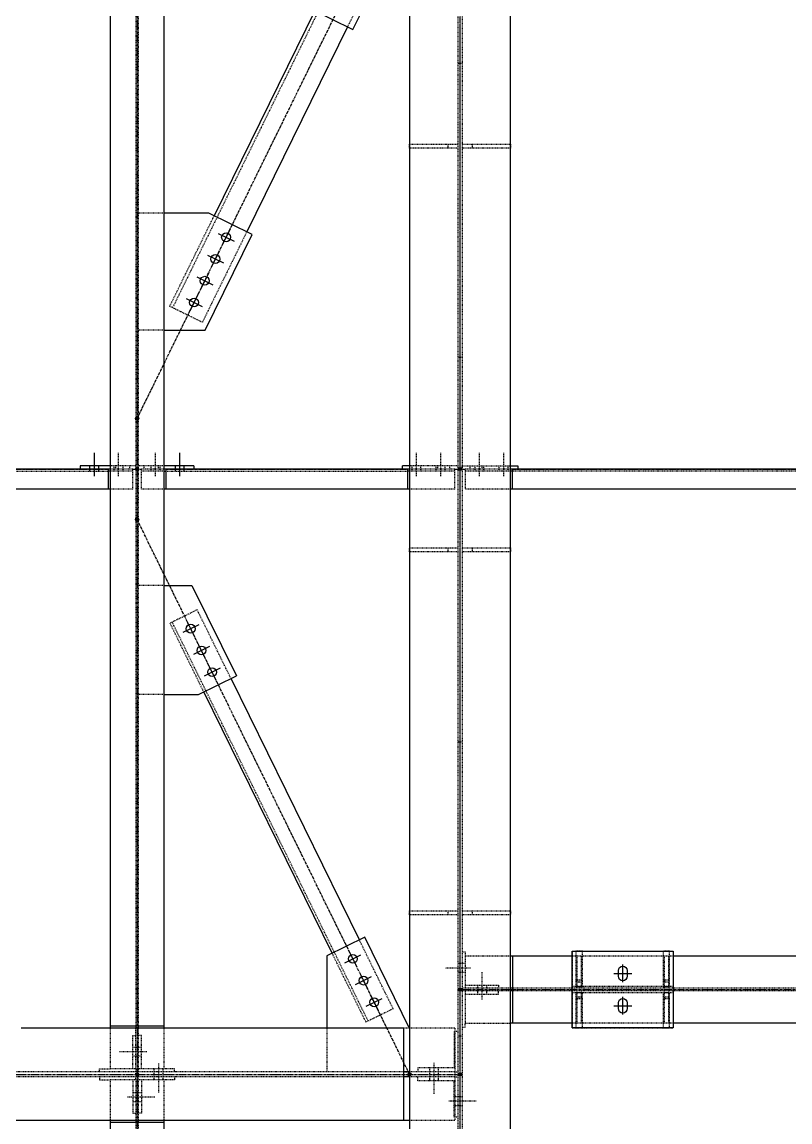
# Model space of a CAD drawing. Header units: millimetres. Extents: x 2102 to 20742, y 12631 to 26594.
# Drawn here: x 16047 to 17949, y 16403 to 19128 of the extents above; entities that cross this region are included whole.
import ezdxf

# ---------------------------------------------------------------- set-up
doc = ezdxf.new("R2010")
doc.units = ezdxf.units.MM
for name, pattern in [('CENTER', [12.7, 7.9375, -1.5875, 1.5875, -1.5875]), ('DXK_LINE_DOT2', [3.9198, 1.9599, -1.9599]), ('DXK_LINE_DOT5', [7.8785, 2.979, -0.9799, 0.9799, -0.9799, 0.9799, -0.9799])]:
    doc.linetypes.add(name, pattern=pattern)
for name, color, linetype in [('1', 7, 'Continuous'), ('2', 7, 'Continuous'), ('4', 7, 'Continuous')]:
    doc.layers.add(name, color=color, linetype=linetype)

# ---------------------------------------------------------------- blocks, each defined once
blk = doc.blocks.new('GridLine-116860372-116903 - 114867')
at = {"layer": '2', "color": 7, "linetype": 'DXK_LINE_DOT5'}
blk.add_line((20200.6, 12454.5), (20200.6, 27661.7), dxfattribs=at)
blk = doc.blocks.new('Part-116860372-157441 - 114867')
at = {"layer": '1', "color": 6, "linetype": 'DXK_LINE_DOT2'}
for p, q in [((20194.3, 16350.9), (20206.8, 16350.9)), ((20206.8, 15439), (20194.3, 15439))]:
    blk.add_line(p, q, dxfattribs=at)
blk = doc.blocks.new('Part-116860372-116261 - 114867')
at = {"layer": '1', "color": 6, "linetype": 'DXK_LINE_DOT2'}
for p, q in [((19283.8, 17988.6), (19204.1, 17988.6)), ((19283.8, 17626.2), (19204.1, 17626.2))]:
    blk.add_line(p, q, dxfattribs=at)
at = {"layer": '2', "color": 2, "linetype": 'Continuous'}
for p, q in [((19422.5, 17988.6), (19283.8, 17988.6)), ((19557.2, 17922.5), (19422.5, 17988.6)), ((19411.7, 17626.2), (19557.2, 17922.5)), ((19283.8, 17626.2), (19411.7, 17626.2))]:
    blk.add_line(p, q, dxfattribs=at)
blk = doc.blocks.new('Bolt-116860372-115915 - 114867')
at = {"layer": '1', "color": 1, "linetype": 'DXK_LINE_DOT2'}
for p, q in [((20065.6, 17173.3), (20065.6, 17245.8)), ((20140.6, 17173.3), (20140.6, 17245.8)), ((20051.8, 17195.8), (20051.8, 17205.8)), ((20079.3, 17195.8), (20079.3, 17205.8)), ((20126.8, 17195.8), (20126.8, 17205.8)), ((20154.3, 17195.8), (20154.3, 17205.8)), ((20051.8, 17189.6), (20051.8, 17195.8)), ((20079.3, 17189.6), (20079.3, 17195.8)), ((20126.8, 17189.6), (20126.8, 17195.8)), ((20154.3, 17189.6), (20154.3, 17195.8))]:
    blk.add_line(p, q, dxfattribs=at)
blk = doc.blocks.new('Part-116860372-116362 - 114867')
at = {"layer": '1', "color": 6, "linetype": 'DXK_LINE_DOT2'}
for p, q in [((20206.8, 18202.1), (20356.8, 18202.1)), ((20238.1, 18202.1), (20238.1, 18189.6)), ((20356.8, 18202.1), (20356.8, 18189.6)), ((20356.8, 18189.6), (20206.8, 18189.6))]:
    blk.add_line(p, q, dxfattribs=at)
blk = doc.blocks.new('Part-116860372-114981 - 114867')
at = {"layer": '4', "linetype": 'Continuous'}
blk.add_hatch(color=4, dxfattribs=at).paths.add_polyline_path([(20200.6, 15315.8, -1), (20200.6, 15325.8, -1)])
at = {"layer": '1', "color": 6, "linetype": 'DXK_LINE_DOT2'}
for p, q in [((20184.3, 15464), (20025.6, 15464)), ((20184.3, 15464), (20184.3, 15177.7)), ((20025.6, 15328.3), (9338.1, 15328.3)), ((20025.6, 15313.4), (9338.1, 15313.4)), ((20184.3, 15328.3), (20044.3, 15328.3)), ((20184.3, 15313.4), (20044.3, 15313.4)), ((20184.3, 15177.7), (14135.7, 15177.7))]:
    blk.add_line(p, q, dxfattribs=at)
at = {"layer": '2', "color": 2, "linetype": 'Continuous'}
for p, q in [((20025.6, 15464), (18841.8, 15464)), ((20025.6, 15464), (20025.6, 15177.7)), ((20043.7, 15464), (20044.3, 15464)), ((20044.3, 15328.3), (20025.6, 15328.3)), ((20044.3, 15313.4), (20025.6, 15313.4)), ((20044.3, 15177.7), (9338.1, 15177.7))]:
    blk.add_line(p, q, dxfattribs=at)
at = {"layer": '4', "color": 4, "linetype": 'CENTER'}
blk.add_line((9338.1, 15320.8), (20200.6, 15320.8), dxfattribs=at)
at = {"layer": '4', "color": 4, "linetype": 'Continuous'}
blk.add_circle((20200.6, 15320.8), 5, dxfattribs=at)
blk = doc.blocks.new('Part-116860372-114985 - 114867')
at = {"layer": '4', "linetype": 'Continuous'}
blk.add_hatch(color=4, dxfattribs=at).paths.add_polyline_path([(19200.6, 15315.8, -1), (19200.6, 15325.8, -1)])
at = {"layer": '1', "color": 6, "linetype": 'DXK_LINE_DOT2'}
for p, q in [((19204.1, 19054.6), (19204.1, 17626.2)), ((19197, 18908.3), (19197, 15470.2)), ((19204.1, 17626.2), (19204.1, 15470.2)), ((19117.3, 15464), (19117.3, 15338.3)), ((19197, 15338.3), (19197, 15464)), ((19204.1, 15464), (19204.1, 15338.3)), ((19283.8, 15464), (19283.8, 15338.3)), ((19283.8, 15338.3), (19117.3, 15338.3))]:
    blk.add_line(p, q, dxfattribs=at)
at = {"layer": '2', "color": 2, "linetype": 'Continuous'}
for p, q in [((19117.3, 18914.6), (19117.3, 15464)), ((19283.8, 18914.6), (19283.8, 15464)), ((19283.8, 15470.2), (19117.3, 15470.2)), ((19197, 15470.2), (19197, 15464)), ((19204.1, 15470.2), (19204.1, 15464))]:
    blk.add_line(p, q, dxfattribs=at)
at = {"layer": '4', "color": 4, "linetype": 'CENTER'}
blk.add_line((19200.6, 19070.8), (19200.6, 15320.8), dxfattribs=at)
at = {"layer": '4', "color": 4, "linetype": 'Continuous'}
blk.add_circle((19200.6, 15320.8), 5, dxfattribs=at)
blk = doc.blocks.new('Part-116860372-114995 - 114867')
at = {"layer": '4', "linetype": 'Continuous'}
for points in [[(19200.6, 15315.8, -1), (19200.6, 15325.8, -1)], [(19200.6, 12565.8, -1), (19200.6, 12575.8, -1)]]:
    blk.add_hatch(color=4, dxfattribs=at).paths.add_polyline_path(points)
at = {"layer": '1', "color": 6, "linetype": 'DXK_LINE_DOT2'}
for p, q in [((19117.3, 15303.4), (19117.3, 15177.7)), ((19283.8, 15303.4), (19117.3, 15303.4)), ((19197, 15303.4), (19197, 15177.7)), ((19204.1, 15303.4), (19204.1, 15177.7)), ((19283.8, 15303.4), (19283.8, 15177.7)), ((19197, 15171.5), (19197, 12695.8)), ((19204.1, 15171.5), (19204.1, 12695.8)), ((19117.3, 12689.6), (19117.3, 12586.7)), ((19197, 12689.6), (19197, 12586.7)), ((19204.1, 12689.6), (19204.1, 12586.7)), ((19283.8, 12689.6), (19283.8, 12586.7)), ((19283.8, 12586.7), (19117.3, 12586.7))]:
    blk.add_line(p, q, dxfattribs=at)
at = {"layer": '2', "color": 2, "linetype": 'Continuous'}
for p, q in [((19117.3, 15177.7), (19117.3, 12689.6)), ((19283.8, 15171.5), (19117.3, 15171.5)), ((19197, 15177.7), (19197, 15171.5)), ((19204.1, 15177.7), (19204.1, 15171.5)), ((19283.8, 15177.7), (19283.8, 12689.6)), ((19283.8, 12695.8), (19117.3, 12695.8)), ((19197, 12695.8), (19197, 12689.6)), ((19204.1, 12695.8), (19204.1, 12689.6))]:
    blk.add_line(p, q, dxfattribs=at)
at = {"layer": '4', "color": 4, "linetype": 'CENTER'}
blk.add_line((19200.6, 15320.8), (19200.6, 12570.8), dxfattribs=at)
at = {"layer": '4', "color": 4, "linetype": 'Continuous'}
for centre in [(19200.6, 15320.8), (19200.6, 12570.8)]:
    blk.add_circle(centre, 5, dxfattribs=at)
blk = doc.blocks.new('Part-116860372-114997 - 114867')
at = {"layer": '4', "linetype": 'Continuous'}
for points in [[(20200.6, 15578.3, -1), (20200.6, 15588.3, -1)], [(23950.6, 15578.3, -1), (23950.6, 15588.3, -1)]]:
    blk.add_hatch(color=4, dxfattribs=at).paths.add_polyline_path(points)
at = {"layer": '1', "color": 6, "linetype": 'DXK_LINE_DOT2'}
for p, q in [((20216.8, 15686.9), (20216.8, 15479.8)), ((20356.8, 15686.9), (20216.8, 15686.9)), ((20860.5, 15686.9), (20548, 15686.9)), ((22735.5, 15686.9), (22423, 15686.9)), ((23934.7, 15686.9), (23794.3, 15686.9)), ((23825.6, 15686.9), (23825.6, 15479.8)), ((23934.7, 15686.9), (23934.7, 15479.8)), ((20356.8, 15587.5), (20216.8, 15587.5)), ((20356.8, 15579.1), (20216.8, 15579.1)), ((23934.7, 15587.5), (20363.1, 15587.5)), ((23934.7, 15579.1), (20363.1, 15579.1)), ((20216.8, 15479.8), (20356.8, 15479.8)), ((20860.5, 15479.8), (20548, 15479.8)), ((22735.5, 15479.8), (22423, 15479.8)), ((23934.7, 15479.8), (23794.3, 15479.8))]:
    blk.add_line(p, q, dxfattribs=at)
at = {"layer": '2', "color": 2, "linetype": 'Continuous'}
for p, q in [((20548, 15686.9), (20356.8, 15686.9)), ((20363.1, 15686.9), (20363.1, 15479.8)), ((22423, 15686.9), (20860.5, 15686.9)), ((23794.3, 15686.9), (22735.5, 15686.9)), ((20363.1, 15587.5), (20356.8, 15587.5)), ((20363.1, 15579.1), (20356.8, 15579.1)), ((20363.1, 15479.8), (20356.8, 15479.8)), ((20548, 15479.8), (20363.1, 15479.8)), ((22423, 15479.8), (20860.5, 15479.8)), ((23794.3, 15479.8), (22735.5, 15479.8))]:
    blk.add_line(p, q, dxfattribs=at)
at = {"layer": '4', "color": 4, "linetype": 'CENTER'}
blk.add_line((20200.6, 15583.3), (23950.6, 15583.3), dxfattribs=at)
at = {"layer": '4', "color": 4, "linetype": 'Continuous'}
for centre in [(20200.6, 15583.3), (23950.6, 15583.3)]:
    blk.add_circle(centre, 5, dxfattribs=at)
blk = doc.blocks.new('Part-116860372-116688 - 114867')
at = {"layer": '1', "color": 6, "linetype": 'DXK_LINE_DOT2'}
for p, q in [((20563.1, 15479.8), (20563.1, 15579.1)), ((20575.6, 15579.1), (20575.6, 15479.8)), ((20575.6, 15560.4), (20563.1, 15560.4))]:
    blk.add_line(p, q, dxfattribs=at)
blk = doc.blocks.new('Part-116860372-115036 - 114867')
at = {"layer": '4', "linetype": 'Continuous'}
for points in [[(18579.3, 17190.8, -1), (18579.3, 17200.8, -1)], [(19200.6, 17190.8, -1), (19200.6, 17200.8, -1)]]:
    blk.add_hatch(color=4, dxfattribs=at).paths.add_polyline_path(points)
at = {"layer": '1', "color": 6, "linetype": 'DXK_LINE_DOT2'}
for p, q in [((18592.9, 17133.3), (18592.9, 17195.8)), ((18668.8, 17195.8), (18592.9, 17195.8)), ((18662.6, 17189.6), (18592.9, 17189.6)), ((18668.8, 17189.6), (19111.1, 17189.6)), ((19187, 17195.8), (19111.1, 17195.8)), ((19187, 17189.6), (19117.3, 17189.6)), ((19187, 17133.3), (19187, 17195.8)), ((18662.6, 17133.3), (18592.9, 17133.3)), ((19187, 17133.3), (19117.3, 17133.3))]:
    blk.add_line(p, q, dxfattribs=at)
at = {"layer": '2', "color": 2, "linetype": 'Continuous'}
for p, q in [((18662.6, 17189.6), (18668.8, 17189.6)), ((19111.1, 17195.8), (18668.8, 17195.8)), ((18668.8, 17195.8), (18668.8, 17133.3)), ((19111.1, 17195.8), (19111.1, 17133.3)), ((19117.3, 17189.6), (19111.1, 17189.6)), ((19117.3, 17133.3), (18662.6, 17133.3))]:
    blk.add_line(p, q, dxfattribs=at)
at = {"layer": '4', "color": 4, "linetype": 'CENTER'}
for p, q in [((18579.3, 17195.8), (18592.9, 17195.8)), ((18668.8, 17195.8), (19111.1, 17195.8)), ((19187, 17195.8), (19200.6, 17195.8))]:
    blk.add_line(p, q, dxfattribs=at)
at = {"layer": '4', "color": 4, "linetype": 'Continuous'}
for centre in [(18579.3, 17195.8), (19200.6, 17195.8)]:
    blk.add_circle(centre, 5, dxfattribs=at)
blk = doc.blocks.new('Part-116860372-115037 - 114867')
at = {"layer": '4', "linetype": 'Continuous'}
for points in [[(19200.6, 17190.8, -1), (19200.6, 17200.8, -1)], [(20200.6, 17190.8, -1), (20200.6, 17200.8, -1)]]:
    blk.add_hatch(color=4, dxfattribs=at).paths.add_polyline_path(points)
at = {"layer": '1', "color": 6, "linetype": 'DXK_LINE_DOT2'}
for p, q in [((19214.1, 17133.3), (19214.1, 17195.8)), ((19290.1, 17195.8), (19214.1, 17195.8)), ((19283.8, 17189.6), (19214.1, 17189.6)), ((19290.1, 17189.6), (20038.1, 17189.6)), ((20184.3, 17195.8), (20038.1, 17195.8)), ((20184.3, 17189.6), (20044.3, 17189.6)), ((20184.3, 17133.3), (20184.3, 17195.8)), ((19283.8, 17133.3), (19214.1, 17133.3)), ((20184.3, 17133.3), (20044.3, 17133.3))]:
    blk.add_line(p, q, dxfattribs=at)
at = {"layer": '2', "color": 2, "linetype": 'Continuous'}
for p, q in [((19283.8, 17189.6), (19290.1, 17189.6)), ((20038.1, 17195.8), (19290.1, 17195.8)), ((19290.1, 17133.3), (19290.1, 17195.8)), ((20038.1, 17195.8), (20038.1, 17133.3)), ((20044.3, 17189.6), (20038.1, 17189.6)), ((20044.3, 17133.3), (19283.8, 17133.3))]:
    blk.add_line(p, q, dxfattribs=at)
at = {"layer": '4', "color": 4, "linetype": 'CENTER'}
for p, q in [((19200.6, 17195.8), (19214.1, 17195.8)), ((19290.1, 17195.8), (20038.1, 17195.8)), ((20184.3, 17195.8), (20200.6, 17195.8))]:
    blk.add_line(p, q, dxfattribs=at)
at = {"layer": '4', "color": 4, "linetype": 'Continuous'}
for centre in [(19200.6, 17195.8), (20200.6, 17195.8)]:
    blk.add_circle(centre, 5, dxfattribs=at)
blk = doc.blocks.new('Part-116860372-115913 - 114867')
at = {"layer": '1', "color": 6, "linetype": 'DXK_LINE_DOT2'}
for p, q in [((20194.3, 17205.8), (20044.3, 17205.8)), ((20131.8, 17195.8), (20131.8, 17205.8)), ((20169.3, 17195.8), (20169.3, 17205.8))]:
    blk.add_line(p, q, dxfattribs=at)
at = {"layer": '2', "color": 2, "linetype": 'Continuous'}
for p, q in [((20044.3, 17205.8), (20021.8, 17205.8)), ((20021.8, 17195.8), (20021.8, 17205.8)), ((20044.3, 17195.8), (20038.1, 17195.8))]:
    blk.add_line(p, q, dxfattribs=at)
blk = doc.blocks.new('Part-116860372-115038 - 114867')
at = {"layer": '4', "linetype": 'Continuous'}
for points in [[(20200.6, 17190.8, -1), (20200.6, 17200.8, -1)], [(21450.6, 17190.8, -1), (21450.6, 17200.8, -1)]]:
    blk.add_hatch(color=4, dxfattribs=at).paths.add_polyline_path(points)
at = {"layer": '1', "color": 6, "linetype": 'DXK_LINE_DOT2'}
for p, q in [((20216.8, 17195.8), (20216.8, 17133.3)), ((20363.1, 17195.8), (20216.8, 17195.8)), ((20356.8, 17189.6), (20216.8, 17189.6)), ((21361.1, 17189.6), (20363.1, 17189.6)), ((21361.1, 17195.8), (21437, 17195.8)), ((21437, 17189.6), (21367.3, 17189.6)), ((21437, 17195.8), (21437, 17133.3)), ((20356.8, 17133.3), (20216.8, 17133.3)), ((21437, 17133.3), (21367.3, 17133.3))]:
    blk.add_line(p, q, dxfattribs=at)
at = {"layer": '2', "color": 2, "linetype": 'Continuous'}
for p, q in [((20363.1, 17189.6), (20356.8, 17189.6)), ((21361.1, 17195.8), (20363.1, 17195.8)), ((20363.1, 17133.3), (20363.1, 17195.8)), ((21361.1, 17195.8), (21361.1, 17133.3)), ((21367.3, 17189.6), (21361.1, 17189.6)), ((21367.3, 17133.3), (20356.8, 17133.3))]:
    blk.add_line(p, q, dxfattribs=at)
at = {"layer": '4', "color": 4, "linetype": 'CENTER'}
for p, q in [((20200.6, 17195.8), (20216.8, 17195.8)), ((20363.1, 17195.8), (21361.1, 17195.8)), ((21437, 17195.8), (21450.6, 17195.8))]:
    blk.add_line(p, q, dxfattribs=at)
at = {"layer": '4', "color": 4, "linetype": 'Continuous'}
for centre in [(20200.6, 17195.8), (21450.6, 17195.8)]:
    blk.add_circle(centre, 5, dxfattribs=at)
blk = doc.blocks.new('Part-116860372-115925 - 114867')
at = {"layer": '1', "color": 6, "linetype": 'DXK_LINE_DOT2'}
for p, q in [((20216.8, 15579.1), (20206.8, 15579.1)), ((20319.3, 15569.1), (20319.3, 15579.1)), ((20216.8, 15569.1), (20319.3, 15569.1)), ((20216.8, 15466.6), (20216.8, 15479.8)), ((20206.8, 15466.6), (20216.8, 15466.6))]:
    blk.add_line(p, q, dxfattribs=at)
blk = doc.blocks.new('Part-116860372-115077 - 114867')
at = {"layer": '4', "linetype": 'Continuous'}
for points in [[(19200.6, 17034.6, -1), (19200.6, 17044.6, -1)], [(20044.3, 15315.8, -1), (20044.3, 15325.8, -1)]]:
    blk.add_hatch(color=4, dxfattribs=at).paths.add_polyline_path(points)
at = {"layer": '1', "color": 6, "linetype": 'DXK_LINE_DOT2'}
for p, q in [((19386.7, 16759.7), (19302.6, 16718.3)), ((19491.4, 16546.5), (19386.7, 16759.7)), ((19407.2, 16505.2), (19302.6, 16718.3)), ((19915.9, 15486), (19309.3, 16721.7)), ((19993.3, 15524), (19888.7, 15737.2)), ((19909.2, 15482.7), (19804.5, 15695.9)), ((19993.3, 15524), (19909.2, 15482.7))]:
    blk.add_line(p, q, dxfattribs=at)
at = {"layer": '2', "color": 2, "linetype": 'Continuous'}
for p, q in [((19888.7, 15737.2), (19491.4, 16546.5)), ((19804.5, 15695.9), (19407.2, 16505.2))]:
    blk.add_line(p, q, dxfattribs=at)
at = {"layer": '4', "color": 4, "linetype": 'CENTER'}
blk.add_line((20044.3, 15320.8), (19200.6, 17039.6), dxfattribs=at)
at = {"layer": '4', "color": 4, "linetype": 'Continuous'}
for centre in [(19200.6, 17039.6), (20044.3, 15320.8)]:
    blk.add_circle(centre, 5, dxfattribs=at)
blk = doc.blocks.new('Part-116860372-115211 - 114867')
at = {"layer": '1', "color": 6, "linetype": 'DXK_LINE_DOT2'}
for p, q in [((19084.5, 15313.4), (19084.5, 15303.4)), ((19084.5, 15303.4), (19117.3, 15303.4)), ((19187, 15303.4), (19187, 15200.9)), ((19197, 15303.4), (19197, 15313.4)), ((19187, 15200.9), (19197, 15200.9))]:
    blk.add_line(p, q, dxfattribs=at)
blk = doc.blocks.new('Bolt-116860372-115927 - 114867')
at = {"layer": '1', "color": 1, "linetype": 'DXK_LINE_DOT2'}
for p, q in [((20233.1, 15650), (20154.3, 15650)), ((20206.8, 15663.8), (20194.3, 15663.8)), ((20216.8, 15663.8), (20206.8, 15663.8)), ((20206.8, 15636.3), (20194.3, 15636.3)), ((20216.8, 15636.3), (20206.8, 15636.3))]:
    blk.add_line(p, q, dxfattribs=at)
blk = doc.blocks.new('Part-116860372-115109 - 114867')
at = {"layer": '4', "linetype": 'Continuous'}
for points in [[(20044.3, 19065.8, -1), (20044.3, 19075.8, -1)], [(19200.6, 17347.1, -1), (19200.6, 17357.1, -1)]]:
    blk.add_hatch(color=4, dxfattribs=at).paths.add_polyline_path(points)
at = {"layer": '1', "color": 6, "linetype": 'DXK_LINE_DOT2'}
for p, q in [((19897.8, 18891.4), (19310.6, 17695.4)), ((19888.8, 18895.8), (19751.1, 18615.3)), ((19888.8, 18895.8), (19989.8, 18846.3)), ((19989.8, 18846.3), (19852.1, 18565.7)), ((19301.6, 17699.8), (19439.3, 17980.3)), ((19540.3, 17930.7), (19402.6, 17650.2)), ((19402.6, 17650.2), (19301.6, 17699.8))]:
    blk.add_line(p, q, dxfattribs=at)
at = {"layer": '2', "color": 2, "linetype": 'Continuous'}
for p, q in [((19751.1, 18615.3), (19439.3, 17980.3)), ((19852.1, 18565.7), (19540.3, 17930.7))]:
    blk.add_line(p, q, dxfattribs=at)
at = {"layer": '4', "color": 4, "linetype": 'CENTER'}
blk.add_line((19200.6, 17352.1), (20044.3, 19070.8), dxfattribs=at)
at = {"layer": '4', "color": 4, "linetype": 'Continuous'}
for centre in [(20044.3, 19070.8), (19200.6, 17352.1)]:
    blk.add_circle(centre, 5, dxfattribs=at)
blk = doc.blocks.new('Part-116860372-115115 - 114867')
at = {"layer": '2', "color": 2, "linetype": 'Continuous'}
for p, q in [((20044.3, 20964.1), (20044.3, 12960.8)), ((20356.8, 12960.8), (20356.8, 20964.1))]:
    blk.add_line(p, q, dxfattribs=at)
blk = doc.blocks.new('Part-116860372-115117 - 114867')
at = {"layer": '1', "color": 6, "linetype": 'DXK_LINE_DOT2'}
for p, q in [((20194.3, 12960.8), (20194.3, 20964.1)), ((20206.8, 20964.1), (20206.8, 12960.8))]:
    blk.add_line(p, q, dxfattribs=at)
blk = doc.blocks.new('Part-116860372-115277 - 114867')
at = {"layer": '1', "color": 6, "linetype": 'DXK_LINE_DOT2'}
for p, q in [((19214.1, 15440.8), (19204.1, 15440.8)), ((19214.1, 15338.3), (19214.1, 15440.8)), ((19204.1, 15338.3), (19204.1, 15328.3)), ((19316.6, 15338.3), (19283.8, 15338.3)), ((19316.6, 15328.3), (19316.6, 15338.3))]:
    blk.add_line(p, q, dxfattribs=at)
blk = doc.blocks.new('Part-116860372-115210 - 114867')
at = {"layer": '1', "color": 6, "linetype": 'DXK_LINE_DOT2'}
for p, q in [((19204.1, 15303.4), (19204.1, 15313.4)), ((19214.1, 15303.4), (19214.1, 15200.9)), ((19316.6, 15303.4), (19283.8, 15303.4)), ((19316.6, 15313.4), (19316.6, 15303.4)), ((19214.1, 15200.9), (19204.1, 15200.9))]:
    blk.add_line(p, q, dxfattribs=at)
blk = doc.blocks.new('Bolt-116860372-115212 - 114867')
at = {"layer": '1', "color": 1, "linetype": 'DXK_LINE_DOT2'}
for p, q in [((19187, 15264.6), (19197, 15264.6)), ((19197, 15264.6), (19204.1, 15264.6)), ((19204.1, 15264.6), (19214.1, 15264.6)), ((19170.8, 15250.9), (19255.8, 15250.9)), ((19187, 15237.1), (19197, 15237.1)), ((19197, 15237.1), (19204.1, 15237.1)), ((19204.1, 15237.1), (19214.1, 15237.1))]:
    blk.add_line(p, q, dxfattribs=at)
blk = doc.blocks.new('Part-116860372-116641 - 114867')
at = {"layer": '1', "color": 6, "linetype": 'DXK_LINE_DOT2'}
for p, q in [((20559.3, 15702.1), (20559.3, 15593.3)), ((20579.3, 15702.1), (20559.3, 15702.1)), ((20579.3, 15593.3), (20579.3, 15702.1)), ((20579.3, 15612.1), (20559.3, 15612.1)), ((20559.3, 15593.3), (20579.3, 15593.3))]:
    blk.add_line(p, q, dxfattribs=at)
blk = doc.blocks.new('Part-116860372-149898 - 114867')
at = {"layer": '1', "color": 6, "linetype": 'DXK_LINE_DOT2'}
for p, q in [((20069.3, 15300.9), (20069.3, 15313.4)), ((20181.8, 15300.9), (20069.3, 15300.9)), ((20181.8, 15188.4), (20181.8, 15300.9)), ((20184.3, 15313.4), (20194.3, 15313.4)), ((20194.3, 15188.4), (20181.8, 15188.4))]:
    blk.add_line(p, q, dxfattribs=at)
blk = doc.blocks.new('Part-116860372-115276 - 114867')
at = {"layer": '1', "color": 6, "linetype": 'DXK_LINE_DOT2'}
for p, q in [((19187, 15338.3), (19187, 15440.8)), ((19187, 15440.8), (19197, 15440.8)), ((19084.5, 15328.3), (19084.5, 15338.3)), ((19084.5, 15338.3), (19117.3, 15338.3)), ((19197, 15338.3), (19197, 15328.3))]:
    blk.add_line(p, q, dxfattribs=at)
blk = doc.blocks.new('Bolt-116860372-115278 - 114867')
at = {"layer": '1', "color": 1, "linetype": 'DXK_LINE_DOT2'}
for p, q in [((19197, 15404.5), (19187, 15404.5)), ((19204.1, 15404.5), (19197, 15404.5)), ((19214.1, 15404.5), (19204.1, 15404.5)), ((19230.4, 15390.8), (19145.4, 15390.8)), ((19197, 15377), (19187, 15377)), ((19204.1, 15377), (19197, 15377)), ((19214.1, 15377), (19204.1, 15377))]:
    blk.add_line(p, q, dxfattribs=at)
blk = doc.blocks.new('Bolt-116860372-115282 - 114867')
at = {"layer": '1', "color": 1, "linetype": 'DXK_LINE_DOT2'}
for p, q in [((19252.9, 15338.3), (19252.9, 15328.3)), ((19266.6, 15354.5), (19266.6, 15263.3)), ((19280.4, 15338.3), (19280.4, 15328.3)), ((19252.9, 15328.3), (19252.9, 15313.4)), ((19252.9, 15313.4), (19252.9, 15303.4)), ((19280.4, 15328.3), (19280.4, 15313.4)), ((19280.4, 15313.4), (19280.4, 15303.4))]:
    blk.add_line(p, q, dxfattribs=at)
blk = doc.blocks.new('Part-116860372-116639 - 114867')
at = {"layer": '1', "color": 6, "linetype": 'DXK_LINE_DOT2'}
for p, q in [((20860.5, 15593.4), (20548, 15593.3)), ((20548, 15573.3), (20548, 15593.3)), ((20860.5, 15573.4), (20548, 15573.3)), ((20860.5, 15573.4), (20860.5, 15593.4))]:
    blk.add_line(p, q, dxfattribs=at)
blk = doc.blocks.new('Part-116860372-116359 - 114867')
at = {"layer": '1', "color": 6, "linetype": 'DXK_LINE_DOT2'}
for p, q in [((20044.3, 16939.6), (20044.3, 16952.1)), ((20044.3, 16952.1), (20194.3, 16952.1)), ((20194.3, 16939.6), (20044.3, 16939.6)), ((20163.1, 16952.1), (20163.1, 16939.6))]:
    blk.add_line(p, q, dxfattribs=at)
blk = doc.blocks.new('Part-116860372-116689 - 114867')
at = {"layer": '1', "color": 6, "linetype": 'DXK_LINE_DOT2'}
for p, q in [((20563.1, 15587.5), (20563.1, 15686.9)), ((20575.6, 15686.9), (20575.6, 15587.5)), ((20575.6, 15606.3), (20563.1, 15606.3))]:
    blk.add_line(p, q, dxfattribs=at)
blk = doc.blocks.new('Bolt-116860372-116646 - 114867')
at = {"layer": '2', "color": 1, "linetype": 'Continuous'}
for p, q in [((20690.5, 15642.1), (20691.6, 15647.4)), ((20690.5, 15624.6), (20690.5, 15642.1)), ((20691.6, 15647.4), (20694.6, 15651.8)), ((20694.6, 15651.8), (20699, 15654.8)), ((20699, 15654.8), (20704.3, 15655.9)), ((20704.3, 15605.9), (20704.3, 15660.9)), ((20704.3, 15655.9), (20704.3, 15655.9)), ((20704.3, 15655.9), (20709.5, 15654.8)), ((20709.5, 15654.8), (20714, 15651.8)), ((20714, 15651.8), (20717, 15647.4)), ((20717, 15647.4), (20718, 15642.1)), ((20718, 15642.1), (20718, 15624.6)), ((20676.8, 15633.4), (20731.8, 15633.4)), ((20691.6, 15619.4), (20690.5, 15624.6)), ((20694.6, 15614.9), (20691.6, 15619.4)), ((20699, 15611.9), (20694.6, 15614.9)), ((20704.3, 15610.9), (20699, 15611.9)), ((20709.5, 15611.9), (20704.3, 15610.9)), ((20704.3, 15610.9), (20704.3, 15610.9)), ((20714, 15614.9), (20709.5, 15611.9)), ((20717, 15619.4), (20714, 15614.9)), ((20718, 15624.6), (20717, 15619.4)), ((20690.5, 15542.1), (20691.6, 15547.4)), ((20690.5, 15524.6), (20690.5, 15542.1)), ((20691.6, 15547.4), (20694.6, 15551.8)), ((20694.6, 15551.8), (20699, 15554.8)), ((20699, 15554.8), (20704.3, 15555.9)), ((20704.3, 15505.9), (20704.3, 15560.9)), ((20704.3, 15555.9), (20704.3, 15555.9)), ((20704.3, 15555.9), (20709.5, 15554.8)), ((20709.5, 15554.8), (20714, 15551.8)), ((20714, 15551.8), (20717, 15547.4)), ((20717, 15547.4), (20718, 15542.1)), ((20718, 15542.1), (20718, 15524.6)), ((20676.8, 15533.4), (20731.8, 15533.4)), ((20691.6, 15519.4), (20690.5, 15524.6)), ((20694.6, 15514.9), (20691.6, 15519.4)), ((20699, 15511.9), (20694.6, 15514.9)), ((20704.3, 15510.9), (20699, 15511.9)), ((20709.5, 15511.9), (20704.3, 15510.9)), ((20704.3, 15510.9), (20704.3, 15510.9)), ((20714, 15514.9), (20709.5, 15511.9)), ((20717, 15519.4), (20714, 15514.9)), ((20718, 15524.6), (20717, 15519.4))]:
    blk.add_line(p, q, dxfattribs=at)
blk = doc.blocks.new('Part-116860372-116361 - 114867')
at = {"layer": '1', "color": 6, "linetype": 'DXK_LINE_DOT2'}
for p, q in [((20044.3, 15814.6), (20044.3, 15827.1)), ((20044.3, 15827.1), (20194.3, 15827.1)), ((20194.3, 15814.6), (20044.3, 15814.6)), ((20163.1, 15827.1), (20163.1, 15814.6))]:
    blk.add_line(p, q, dxfattribs=at)
blk = doc.blocks.new('Bolt-116860372-116262 - 114867')
at = {"layer": '2', "color": 1, "linetype": 'Continuous'}
for p, q in [((19451.5, 17925.6), (19500.9, 17901.4)), ((19488.3, 17938.2), (19464.1, 17888.8)), ((19418.4, 17858.3), (19467.8, 17834)), ((19455.2, 17870.9), (19431, 17821.5)), ((19385.4, 17791), (19434.8, 17766.7)), ((19422.2, 17803.5), (19398, 17754.2)), ((19352.3, 17723.6), (19401.7, 17699.4)), ((19389.1, 17736.2), (19364.9, 17686.8))]:
    blk.add_line(p, q, dxfattribs=at)
for centre in [(19476.2, 17913.5), (19443.1, 17846.2), (19410.1, 17778.8), (19377, 17711.5)]:
    blk.add_circle(centre, 13.8, dxfattribs=at)
blk = doc.blocks.new('Part-116860372-115914 - 114867')
at = {"layer": '1', "color": 6, "linetype": 'DXK_LINE_DOT2'}
for p, q in [((20206.8, 17195.8), (20206.8, 17205.8)), ((20206.8, 17205.8), (20356.8, 17205.8)), ((20231.8, 17195.8), (20231.8, 17205.8)), ((20269.3, 17195.8), (20269.3, 17205.8))]:
    blk.add_line(p, q, dxfattribs=at)
at = {"layer": '2', "color": 2, "linetype": 'Continuous'}
for p, q in [((20356.8, 17205.8), (20379.3, 17205.8)), ((20379.3, 17205.8), (20379.3, 17195.8)), ((20363.1, 17195.8), (20356.8, 17195.8))]:
    blk.add_line(p, q, dxfattribs=at)
blk = doc.blocks.new('Bolt-116860372-149900 - 114867')
at = {"layer": '1', "color": 1, "linetype": 'DXK_LINE_DOT2'}
for p, q in [((20105.6, 15340.8), (20105.6, 15328.3)), ((20119.3, 15357), (20119.3, 15259.5)), ((20133.1, 15340.8), (20133.1, 15328.3)), ((20105.6, 15328.3), (20105.6, 15313.4)), ((20105.6, 15313.4), (20105.6, 15300.9)), ((20133.1, 15328.3), (20133.1, 15313.4)), ((20133.1, 15313.4), (20133.1, 15300.9))]:
    blk.add_line(p, q, dxfattribs=at)
blk = doc.blocks.new('Bolt-116860372-115926 - 114867')
at = {"layer": '1', "color": 1, "linetype": 'DXK_LINE_DOT2'}
for p, q in [((20269.3, 15552.9), (20269.3, 15637.9)), ((20255.6, 15587.5), (20255.6, 15597.5)), ((20255.6, 15579.1), (20255.6, 15587.5)), ((20255.6, 15569.1), (20255.6, 15579.1)), ((20283.1, 15587.5), (20283.1, 15597.5)), ((20283.1, 15579.1), (20283.1, 15587.5)), ((20283.1, 15569.1), (20283.1, 15579.1))]:
    blk.add_line(p, q, dxfattribs=at)
blk = doc.blocks.new('Part-116860372-115641 - 114867')
at = {"layer": '1', "color": 6, "linetype": 'DXK_LINE_DOT2'}
for p, q in [((19283.8, 17205.8), (19204.1, 17205.8)), ((19222.9, 17195.8), (19222.9, 17205.8)), ((19266.6, 17195.8), (19266.6, 17205.8))]:
    blk.add_line(p, q, dxfattribs=at)
at = {"layer": '2', "color": 2, "linetype": 'Continuous'}
for p, q in [((19376.6, 17205.8), (19283.8, 17205.8)), ((19376.6, 17205.8), (19376.6, 17195.8)), ((19290.1, 17195.8), (19283.8, 17195.8))]:
    blk.add_line(p, q, dxfattribs=at)
blk = doc.blocks.new('Bolt-116860372-115642 - 114867')
at = {"layer": '1', "color": 1, "linetype": 'DXK_LINE_DOT2'}
for p, q in [((19257.9, 17173.3), (19257.9, 17245.8)), ((19244.1, 17195.8), (19244.1, 17205.8)), ((19271.6, 17195.8), (19271.6, 17205.8)), ((19244.1, 17189.6), (19244.1, 17195.8)), ((19271.6, 17189.6), (19271.6, 17195.8))]:
    blk.add_line(p, q, dxfattribs=at)
at = {"layer": '2', "color": 1, "linetype": 'Continuous'}
for p, q in [((19332.9, 17173.3), (19332.9, 17245.8)), ((19319.1, 17195.8), (19319.1, 17205.8)), ((19346.6, 17195.8), (19346.6, 17205.8)), ((19319.1, 17189.6), (19319.1, 17195.8)), ((19346.6, 17189.6), (19346.6, 17195.8))]:
    blk.add_line(p, q, dxfattribs=at)
blk = doc.blocks.new('Part-116860372-115643 - 114867')
at = {"layer": '1', "color": 6, "linetype": 'DXK_LINE_DOT2'}
for p, q in [((19197, 17205.8), (19117.3, 17205.8)), ((19134.5, 17195.8), (19134.5, 17205.8)), ((19178.3, 17195.8), (19178.3, 17205.8))]:
    blk.add_line(p, q, dxfattribs=at)
at = {"layer": '2', "color": 2, "linetype": 'Continuous'}
for p, q in [((19117.3, 17205.8), (19024.5, 17205.8)), ((19024.5, 17205.8), (19024.5, 17195.8)), ((19117.3, 17195.8), (19111.1, 17195.8))]:
    blk.add_line(p, q, dxfattribs=at)
blk = doc.blocks.new('Bolt-116860372-115644 - 114867')
at = {"layer": '1', "color": 1, "linetype": 'DXK_LINE_DOT2'}
for p, q in [((19143.3, 17173.3), (19143.3, 17245.8)), ((19129.5, 17195.8), (19129.5, 17205.8)), ((19157, 17195.8), (19157, 17205.8)), ((19129.5, 17189.6), (19129.5, 17195.8)), ((19157, 17189.6), (19157, 17195.8))]:
    blk.add_line(p, q, dxfattribs=at)
at = {"layer": '2', "color": 1, "linetype": 'Continuous'}
for p, q in [((19068.3, 17173.3), (19068.3, 17245.8)), ((19054.5, 17195.8), (19054.5, 17205.8)), ((19082, 17195.8), (19082, 17205.8)), ((19054.5, 17189.6), (19054.5, 17195.8)), ((19082, 17189.6), (19082, 17195.8))]:
    blk.add_line(p, q, dxfattribs=at)
blk = doc.blocks.new('Part-116860372-116640 - 114867')
at = {"layer": '2', "color": 2, "linetype": 'Continuous'}
for p, q in [((20548, 15464.6), (20548, 15702.1)), ((20548, 15702.1), (20860.5, 15702.1)), ((20860.5, 15702.1), (20860.6, 15464.6)), ((20860.6, 15464.6), (20548, 15464.6))]:
    blk.add_line(p, q, dxfattribs=at)
blk = doc.blocks.new('Part-116860372-116644 - 114867')
at = {"layer": '1', "color": 6, "linetype": 'DXK_LINE_DOT2'}
for p, q in [((20829.3, 15702.1), (20829.3, 15593.4)), ((20849.3, 15702.1), (20829.3, 15702.1)), ((20849.3, 15593.4), (20849.3, 15702.1)), ((20849.3, 15612.1), (20829.3, 15612.1)), ((20829.3, 15593.4), (20849.3, 15593.4))]:
    blk.add_line(p, q, dxfattribs=at)
blk = doc.blocks.new('Bolt-116860372-115916 - 114867')
at = {"layer": '1', "color": 1, "linetype": 'DXK_LINE_DOT2'}
for p, q in [((20260.6, 17173.3), (20260.6, 17245.8)), ((20335.6, 17173.3), (20335.6, 17245.8)), ((20246.8, 17195.8), (20246.8, 17205.8)), ((20274.3, 17195.8), (20274.3, 17205.8)), ((20321.8, 17195.8), (20321.8, 17205.8)), ((20349.3, 17195.8), (20349.3, 17205.8)), ((20246.8, 17189.6), (20246.8, 17195.8)), ((20274.3, 17189.6), (20274.3, 17195.8)), ((20321.8, 17189.6), (20321.8, 17195.8)), ((20349.3, 17189.6), (20349.3, 17195.8))]:
    blk.add_line(p, q, dxfattribs=at)
blk = doc.blocks.new('Part-116860372-115924 - 114867')
at = {"layer": '1', "color": 6, "linetype": 'DXK_LINE_DOT2'}
for p, q in [((20206.8, 15700), (20216.8, 15700)), ((20216.8, 15700), (20216.8, 15686.9)), ((20216.8, 15587.5), (20206.8, 15587.5)), ((20216.8, 15597.5), (20319.3, 15597.5)), ((20319.3, 15597.5), (20319.3, 15587.5))]:
    blk.add_line(p, q, dxfattribs=at)
blk = doc.blocks.new('Part-116860372-116645 - 114867')
at = {"layer": '1', "color": 6, "linetype": 'DXK_LINE_DOT2'}
for p, q in [((20849.3, 15573.3), (20829.3, 15573.3)), ((20829.3, 15573.3), (20829.3, 15464.6)), ((20849.3, 15464.6), (20849.3, 15573.3)), ((20849.3, 15554.6), (20829.3, 15554.6)), ((20829.3, 15464.6), (20849.3, 15464.6))]:
    blk.add_line(p, q, dxfattribs=at)
blk = doc.blocks.new('Part-116860372-116360 - 114867')
at = {"layer": '1', "color": 6, "linetype": 'DXK_LINE_DOT2'}
for p, q in [((20206.8, 15827.1), (20356.8, 15827.1)), ((20356.8, 15814.6), (20206.8, 15814.6)), ((20238.1, 15827.1), (20238.1, 15814.6)), ((20356.8, 15827.1), (20356.8, 15814.6))]:
    blk.add_line(p, q, dxfattribs=at)
blk = doc.blocks.new('Part-116860372-149899 - 114867')
at = {"layer": '1', "color": 6, "linetype": 'DXK_LINE_DOT2'}
for p, q in [((20194.3, 15453.3), (20181.8, 15453.3)), ((20181.8, 15453.3), (20181.8, 15340.8)), ((20181.8, 15340.8), (20069.3, 15340.8)), ((20069.3, 15340.8), (20069.3, 15328.3)), ((20184.3, 15328.3), (20194.3, 15328.3))]:
    blk.add_line(p, q, dxfattribs=at)
blk = doc.blocks.new('Part-116860372-116258 - 114867')
at = {"layer": '1', "color": 6, "linetype": 'DXK_LINE_DOT2'}
for p, q in [((19734.2, 19064.6), (19734.2, 18914.6)), ((20013, 19064.6), (20013, 18914.6))]:
    blk.add_line(p, q, dxfattribs=at)
at = {"layer": '2', "color": 2, "linetype": 'Continuous'}
for p, q in [((19734.2, 18914.6), (19734.2, 18623.6)), ((20013, 18914.6), (20013, 18851.1)), ((19868.9, 18557.5), (20013, 18851.1)), ((19734.2, 18623.6), (19868.9, 18557.5))]:
    blk.add_line(p, q, dxfattribs=at)
blk = doc.blocks.new('Part-116860372-116287 - 114867')
at = {"layer": '1', "color": 6, "linetype": 'DXK_LINE_DOT2'}
for p, q in [((19283.8, 16835.4), (19204.1, 16835.4)), ((19283.8, 16496.9), (19204.1, 16496.9))]:
    blk.add_line(p, q, dxfattribs=at)
at = {"layer": '2', "color": 2, "linetype": 'Continuous'}
for p, q in [((19283.8, 16835.4), (19370.5, 16835.4)), ((19370.5, 16835.4), (19508.2, 16554.7)), ((19390.4, 16496.9), (19508.2, 16554.7)), ((19283.8, 16496.9), (19390.4, 16496.9))]:
    blk.add_line(p, q, dxfattribs=at)
blk = doc.blocks.new('Bolt-116860372-116288 - 114867')
at = {"layer": '2', "color": 1, "linetype": 'Continuous'}
for p, q in [((19391.4, 16713.2), (19342.1, 16689)), ((19378.9, 16676.4), (19354.6, 16725.8)), ((19424.5, 16645.9), (19375.1, 16621.7)), ((19411.9, 16609.1), (19387.7, 16658.5)), ((19457.5, 16578.6), (19408.2, 16554.3)), ((19445, 16541.8), (19420.7, 16591.1))]:
    blk.add_line(p, q, dxfattribs=at)
for centre in [(19366.7, 16701.1), (19399.8, 16633.8), (19432.8, 16566.5)]:
    blk.add_circle(centre, 13.7, dxfattribs=at)
blk = doc.blocks.new('Part-116860372-116290 - 114867')
at = {"layer": '1', "color": 6, "linetype": 'DXK_LINE_DOT2'}
for p, q in [((19787.7, 15464), (19787.7, 15328.3)), ((20044.7, 15462), (20044.3, 15462.7)), ((20044.7, 15328.3), (20044.7, 15462)), ((20025.6, 15328.3), (20044.3, 15328.3))]:
    blk.add_line(p, q, dxfattribs=at)
at = {"layer": '2', "color": 2, "linetype": 'Continuous'}
for p, q in [((19905.5, 15745.5), (19787.7, 15687.6)), ((20044.3, 15462.7), (19905.5, 15745.5)), ((19787.7, 15687.6), (19787.7, 15464))]:
    blk.add_line(p, q, dxfattribs=at)
blk = doc.blocks.new('Bolt-116860372-116291 - 114867')
at = {"layer": '2', "color": 1, "linetype": 'Continuous'}
for p, q in [((19844, 15666.6), (19893.3, 15690.8)), ((19856.5, 15703.4), (19880.8, 15654)), ((19877, 15599.2), (19926.4, 15623.5)), ((19889.6, 15636), (19913.8, 15586.7)), ((19910.1, 15531.9), (19959.4, 15556.1)), ((19922.6, 15568.7), (19946.9, 15519.3))]:
    blk.add_line(p, q, dxfattribs=at)
for centre in [(19868.7, 15678.7), (19901.7, 15611.3), (19934.8, 15544)]:
    blk.add_circle(centre, 13.7, dxfattribs=at)
blk = doc.blocks.new('Part-116860372-116358 - 114867')
at = {"layer": '1', "color": 6, "linetype": 'DXK_LINE_DOT2'}
for p, q in [((20206.8, 16952.1), (20356.8, 16952.1)), ((20356.8, 16939.6), (20206.8, 16939.6)), ((20238.1, 16952.1), (20238.1, 16939.6)), ((20356.8, 16952.1), (20356.8, 16939.6))]:
    blk.add_line(p, q, dxfattribs=at)
blk = doc.blocks.new('Part-116860372-116363 - 114867')
at = {"layer": '1', "color": 6, "linetype": 'DXK_LINE_DOT2'}
for p, q in [((20044.3, 18189.6), (20044.3, 18202.1)), ((20044.3, 18202.1), (20194.3, 18202.1)), ((20163.1, 18202.1), (20163.1, 18189.6)), ((20194.3, 18189.6), (20044.3, 18189.6))]:
    blk.add_line(p, q, dxfattribs=at)
blk = doc.blocks.new('Part-116860372-116642 - 114867')
at = {"layer": '1', "color": 6, "linetype": 'DXK_LINE_DOT2'}
for p, q in [((20548, 15702.1), (20548, 15464.6)), ((20548, 15702.1), (20860.5, 15702.1)), ((20860.5, 15702.1), (20860.6, 15464.6)), ((20548, 15464.6), (20860.6, 15464.6))]:
    blk.add_line(p, q, dxfattribs=at)
blk = doc.blocks.new('Part-116860372-116643 - 114867')
at = {"layer": '1', "color": 6, "linetype": 'DXK_LINE_DOT2'}
for p, q in [((20579.3, 15573.3), (20559.3, 15573.3)), ((20559.3, 15573.3), (20559.3, 15464.6)), ((20579.3, 15464.6), (20579.3, 15573.3)), ((20579.3, 15554.6), (20559.3, 15554.6)), ((20559.3, 15464.6), (20579.3, 15464.6))]:
    blk.add_line(p, q, dxfattribs=at)
blk = doc.blocks.new('Part-116860372-116690 - 114867')
at = {"layer": '1', "color": 6, "linetype": 'DXK_LINE_DOT2'}
for p, q in [((20833.1, 15479.8), (20833.1, 15579.1)), ((20845.6, 15579.1), (20845.6, 15479.8)), ((20845.6, 15560.4), (20833.1, 15560.4))]:
    blk.add_line(p, q, dxfattribs=at)
blk = doc.blocks.new('Part-116860372-116691 - 114867')
at = {"layer": '1', "color": 6, "linetype": 'DXK_LINE_DOT2'}
for p, q in [((20833.1, 15587.5), (20833.1, 15686.9)), ((20845.6, 15686.9), (20845.6, 15587.5)), ((20845.6, 15606.3), (20833.1, 15606.3))]:
    blk.add_line(p, q, dxfattribs=at)
blk = doc.blocks.new('Bolt-116860372-149901 - 114867')
at = {"layer": '1', "color": 1, "linetype": 'DXK_LINE_DOT2'}
for p, q in [((20165.6, 15238.4), (20250.6, 15238.4)), ((20181.8, 15252.1), (20194.3, 15252.1)), ((20194.3, 15252.1), (20206.8, 15252.1)), ((20181.8, 15224.6), (20194.3, 15224.6)), ((20194.3, 15224.6), (20206.8, 15224.6))]:
    blk.add_line(p, q, dxfattribs=at)
blk = doc.blocks.new('Part-116860372-157427 - 114867')
at = {"layer": '1', "color": 6, "linetype": 'DXK_LINE_DOT2'}
for p, q in [((20044.3, 19689.6), (20044.3, 18202.1)), ((20356.8, 18202.1), (20356.8, 19689.6)), ((20044.3, 18189.6), (20044.3, 16952.1)), ((20356.8, 16952.1), (20356.8, 18189.6)), ((20044.3, 16939.6), (20044.3, 15827.1)), ((20356.8, 15827.1), (20356.8, 16939.6)), ((20044.3, 15814.6), (20044.3, 14577.1)), ((20356.8, 14577.1), (20356.8, 15814.6))]:
    blk.add_line(p, q, dxfattribs=at)
blk = doc.blocks.new('Part-116860372-157442 - 114867')
at = {"layer": '1', "color": 6, "linetype": 'DXK_LINE_DOT2'}
for p, q in [((20194.3, 18452.6), (20206.8, 18452.6)), ((20206.8, 17540.7), (20194.3, 17540.7))]:
    blk.add_line(p, q, dxfattribs=at)

msp = doc.modelspace()

# ---------------------------------------------------------------- block references
at = {"xscale": 0.8, "yscale": 0.8, "zscale": 0.8}
for name in ['GridLine-116860372-116903 - 114867', 'Part-116860372-115115 - 114867', 'Part-116860372-157427 - 114867', 'Part-116860372-115117 - 114867', 'Part-116860372-114985 - 114867', 'Part-116860372-115109 - 114867', 'Part-116860372-116258 - 114867', 'Part-116860372-157442 - 114867', 'Part-116860372-116363 - 114867', 'Part-116860372-116362 - 114867', 'Part-116860372-116261 - 114867', 'Bolt-116860372-116262 - 114867', 'Bolt-116860372-115644 - 114867', 'Bolt-116860372-115642 - 114867', 'Bolt-116860372-115915 - 114867', 'Bolt-116860372-115916 - 114867', 'Part-116860372-115036 - 114867', 'Part-116860372-115643 - 114867', 'Part-116860372-115037 - 114867', 'Part-116860372-115641 - 114867', 'Part-116860372-115913 - 114867', 'Part-116860372-115038 - 114867', 'Part-116860372-115914 - 114867', 'Part-116860372-115077 - 114867', 'Part-116860372-116359 - 114867', 'Part-116860372-116358 - 114867', 'Part-116860372-116287 - 114867', 'Bolt-116860372-116288 - 114867', 'Part-116860372-157441 - 114867', 'Part-116860372-116361 - 114867', 'Part-116860372-116360 - 114867', 'Part-116860372-116290 - 114867', 'Bolt-116860372-116291 - 114867', 'Part-116860372-115924 - 114867', 'Part-116860372-116640 - 114867', 'Part-116860372-116642 - 114867', 'Part-116860372-116641 - 114867', 'Part-116860372-116644 - 114867', 'Bolt-116860372-115927 - 114867', 'Part-116860372-114997 - 114867', 'Part-116860372-116689 - 114867', 'Bolt-116860372-116646 - 114867', 'Part-116860372-116691 - 114867', 'Bolt-116860372-115926 - 114867', 'Part-116860372-116639 - 114867', 'Part-116860372-115925 - 114867', 'Part-116860372-116643 - 114867', 'Part-116860372-116688 - 114867', 'Part-116860372-116645 - 114867', 'Part-116860372-116690 - 114867', 'Part-116860372-114981 - 114867', 'Part-116860372-149899 - 114867', 'Part-116860372-115276 - 114867', 'Part-116860372-115277 - 114867', 'Bolt-116860372-115278 - 114867', 'Bolt-116860372-115282 - 114867', 'Bolt-116860372-149900 - 114867', 'Part-116860372-114995 - 114867', 'Part-116860372-115211 - 114867', 'Part-116860372-115210 - 114867', 'Part-116860372-149898 - 114867', 'Bolt-116860372-115212 - 114867', 'Bolt-116860372-149901 - 114867']:
    msp.add_blockref(name, (971.5, 4264.2), dxfattribs=at)

doc.saveas('drawing.dxf')
